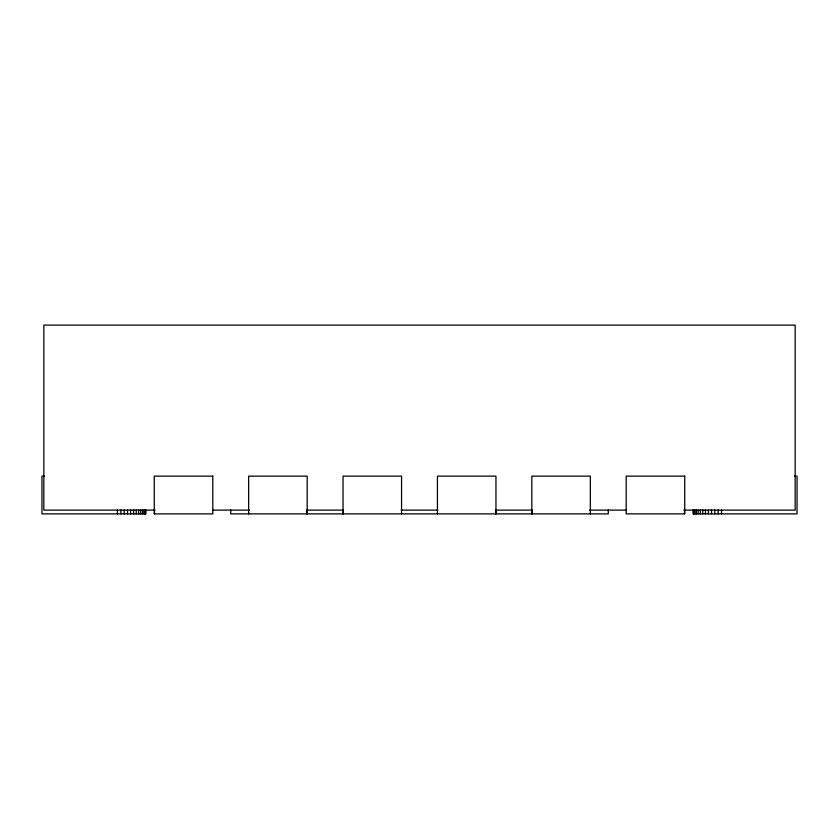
<?xml version="1.0" encoding="UTF-8"?>
<svg xmlns="http://www.w3.org/2000/svg" width="839" height="839" viewBox="0 0 839 839"><rect width="100%" height="100%" fill="white"/><g stroke="black" fill="none" stroke-linecap="round" stroke-linejoin="round"><path stroke-width="1.26" d="M44.551 476.133L41.95 476.133L41.95 513.888L145.776 513.888L145.776 509.986M794.449 476.133L797.05 476.133L797.05 513.888L693.224 513.888L693.224 509.986M155.1 510.112L43.838 510.112L43.838 325.113L795.162 325.113L795.162 510.112L683.9 510.112M212.687 510.112L249.34 510.112M306.927 510.112L343.581 510.112M401.178 510.112L437.822 510.112M495.419 510.112L532.073 510.112M589.66 510.112L626.314 510.112M721.54 509.986L721.54 513.888M718.132 509.986L718.132 513.888M714.765 509.986L714.765 513.888M711.503 509.986L711.503 513.888M708.378 509.986L708.378 513.888M705.452 509.986L705.452 513.888M702.767 509.986L702.767 513.888M700.345 509.986L700.345 513.888M698.237 509.986L698.237 513.888M696.464 509.986L696.464 513.888M695.059 509.986L695.059 513.888M694.042 509.986L694.042 513.888M693.434 509.986L693.434 513.888M684.519 509.986L684.519 513.888M608.275 509.986L608.275 513.888L230.725 513.888L230.725 509.986M590.341 513.888L590.341 476.133L531.821 476.133L531.821 513.888M532.031 509.986L532.031 513.888M495.954 513.888L495.954 476.133L437.434 476.133L437.434 513.888M495.744 509.986L495.744 513.888M401.566 513.888L401.566 476.133L343.046 476.133L343.046 513.888M343.256 509.986L343.256 513.888M307.179 513.888L307.179 476.133L248.659 476.133L248.659 513.888M306.969 509.986L306.969 513.888M154.481 509.986L154.481 513.888M145.567 509.986L145.567 513.888M144.958 509.986L144.958 513.888M143.941 509.986L143.941 513.888M142.536 509.986L142.536 513.888M140.763 509.986L140.763 513.888M138.655 509.986L138.655 513.888M136.233 509.986L136.233 513.888M133.548 509.986L133.548 513.888M130.622 509.986L130.622 513.888M127.497 509.986L127.497 513.888M124.235 509.986L124.235 513.888M120.868 509.986L120.868 513.888M117.46 509.986L117.46 513.888M212.791 476.133L154.271 476.133L154.271 513.888L212.791 513.888L212.791 476.133M684.729 476.133L626.209 476.133L626.209 513.888L684.729 513.888L684.729 476.133"/></g></svg>
